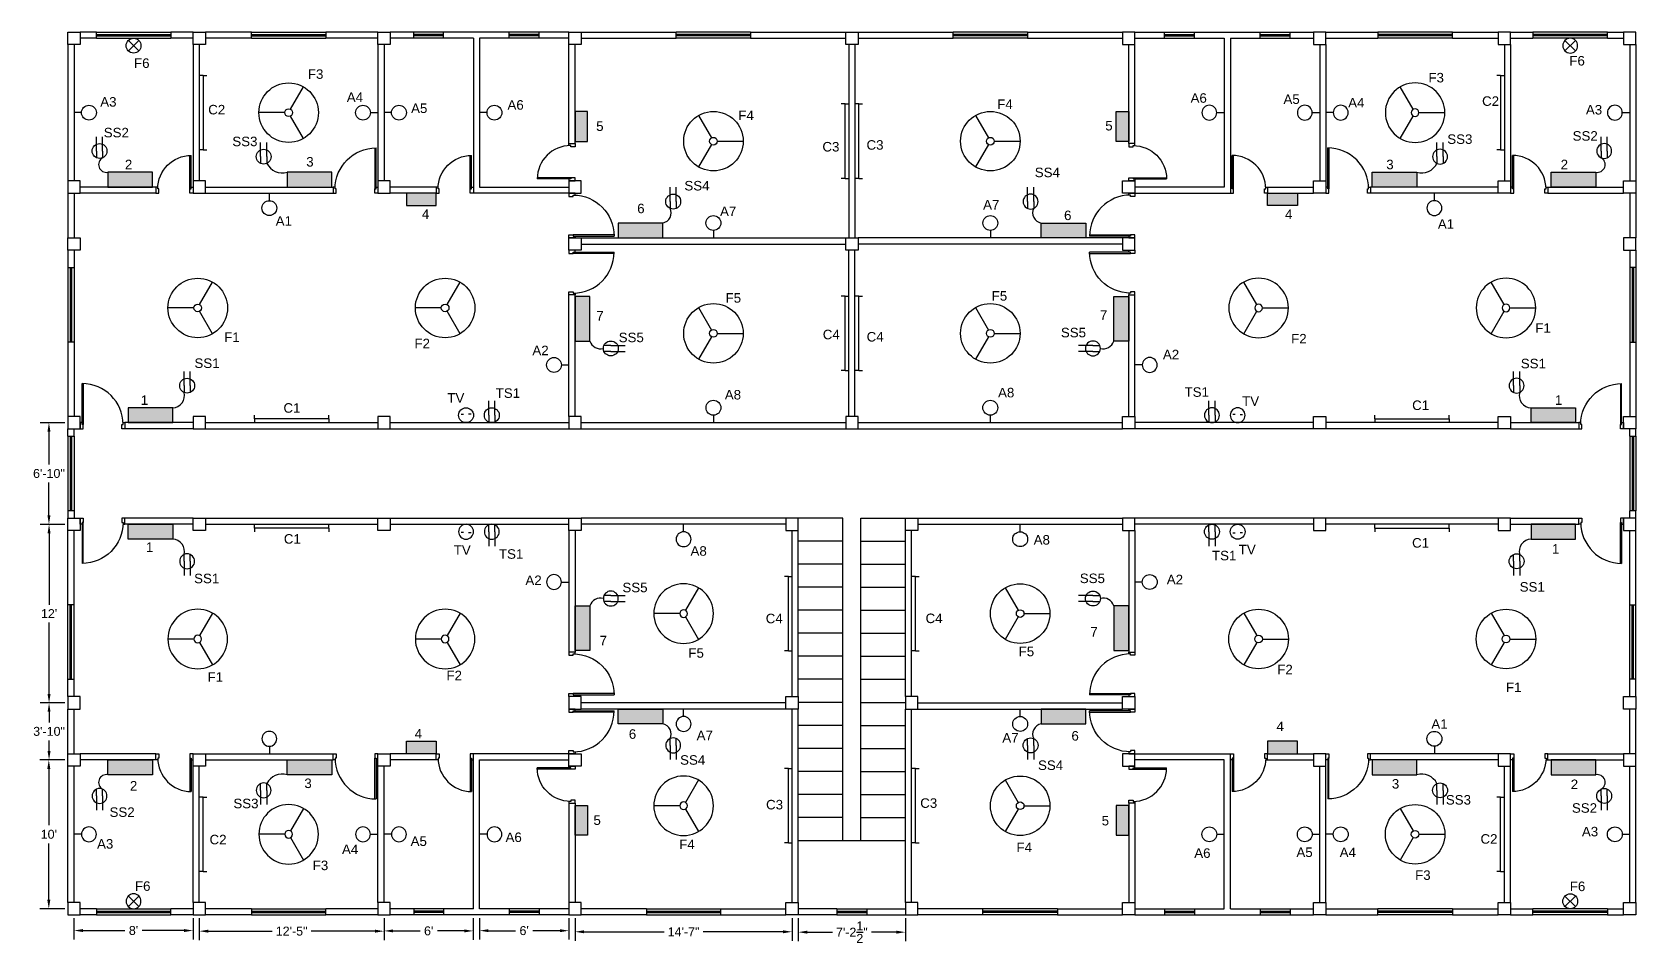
# Model space of a CAD drawing. Header units: inches. Extents: x 54 to 3987, y 39 to 773.
# Drawn here: x 54 to 1347, y 39 to 773 of the extents above; entities that cross this region are included whole.
import ezdxf

# ---------------------------------------------------------------- set-up
doc = ezdxf.new("R2010")
doc.units = ezdxf.units.IN
doc.header["$MEASUREMENT"] = 0
doc.header["$PDMODE"] = 3
for name, color, linetype in [('Column', 104, 'Continuous'), ('Fitting', 7, 'Continuous'), ('Stair', 7, 'Continuous'), ('Wall', 7, 'Continuous')]:
    doc.layers.add(name, color=color, linetype=linetype)
doc.layers.add('Door', color=7, linetype='Continuous', true_color=0x42254b)
doc.layers.add('Window', color=7, linetype='Continuous', true_color=0x700000)
doc.styles.add('Annotative', font='arial.ttf')
doc.styles.get("Standard").update_dxf_attribs({"font": 'arial.ttf'})
doc.dimstyles.new('Annotative', dxfattribs={"dimscale": 0, "dimtxt": 0.18, "dimasz": 0.18, "dimexe": 0.18, "dimexo": 0.0625, "dimgap": 0.09, "dimtad": 0, "dimtih": 1, "dimtoh": 1, "dimdec": 1, "dimzin": 0, "dimdsep": 46, "dimlunit": 4, "dimtxsty": 'Standard', "dimcen": 0.09, "dimadec": 0, "dimazin": 0, "dimtfac": 1, "dimtdec": 1, "dimtofl": 0, "dimtmove": 0, "dimatfit": 3, "dimfxl": 1, "dimtolj": 1, "dimtzin": 0, "dimarcsym": 0})

# ---------------------------------------------------------------- blocks, each defined once
blk = doc.blocks.new('36 inch Door')
for p, q in [((-36.5, 2.5), (-3.5, 2.5)), ((-3.5, 1.5), (-36.5, 1.5))]:
    blk.add_line(p, q)
for points in [[(0, 36), (0, 33.5), (-3.5, 33.5), (-3.5, 34.5), (-5, 34.5), (-5, 36), (0, 36)], [(0, 0), (0, 2.5), (-3.5, 2.5), (-3.5, 1.5), (-5, 1.5), (-5, 0), (0, 0)]]:
    blk.add_lwpolyline(points, close=True)
blk.add_arc((-3.5, 1.5), 33, 90, 180)
blk = doc.blocks.new('5 ft window')
for p, q in [((0, 5), (-60, 5)), ((-60, 0), (-60, 5)), ((0, 3), (-60, 3)), ((0, 2), (-60, 2)), ((0, 0), (-60, 0)), ((0, 5), (0, 0))]:
    blk.add_line(p, q)
blk = doc.blocks.new('30 inch Door')
for p, q in [((-3.5, 2.5), (-30.5, 2.5)), ((-3.5, 1.5), (-30.5, 1.5))]:
    blk.add_line(p, q)
for points in [[(0, 30), (0, 27.5), (-3.5, 27.5), (-3.5, 28.5), (-5, 28.5), (-5, 30), (0, 30)], [(0, 0), (0, 2.5), (-3.5, 2.5), (-3.5, 1.5), (-5, 1.5), (-5, 0), (0, 0)]]:
    blk.add_lwpolyline(points, close=True)
blk.add_arc((-3.5, 1.5), 27, 90, 180)
blk = doc.blocks.new('Toilet Window')
for p, q in [((0, 5), (24, 5)), ((0, 5), (0, 0)), ((0, 3), (24, 3)), ((0, 2), (24, 2)), ((0, 0), (24, 0)), ((24, 5), (24, 0))]:
    blk.add_line(p, q)
blk = doc.blocks.new('Switch board')
blk.add_lwpolyline([(-18, 0), (18, 0), (18, 12), (-18, 12)], close=True)
blk = doc.blocks.new('48 inch fan')
for p, q in [((-12, 20.8), (-1.5, 2.7)), ((3.1, 0), (24, 0)), ((-1.5, -2.7), (-12, -20.8))]:
    blk.add_line(p, q)
for radius in [24, 3.09]:
    blk.add_circle((0, 0), radius)
blk = doc.blocks.new('Tubelight')
for p, q in [((-30, 0), (-30, 3)), ((-30, 0), (30, 0)), ((-30, 0), (-30, -3)), ((30, 0), (30, 3)), ((30, 0), (30, -3))]:
    blk.add_line(p, q)
blk = doc.blocks.new('light')
blk.add_line((0, -6), (0, 0))
blk.add_circle((0, -12), 6)
blk = doc.blocks.new('2 pin socket')
for p, q in [((-2.5, -6), (-2.5, -0.5)), ((-2.5, -6), (-2.5, -11.5)), ((-2.5, -11.5), (-2.5, -17.5)), ((2.5, -6), (2.5, -0.5)), ((2.5, -6), (2.5, -11.5)), ((2.5, -11.5), (2.5, -17.5))]:
    blk.add_line(p, q)
blk.add_circle((0, -6), 6)
blk = doc.blocks.new('TV Antenna')
for p, q in [((-4, 5.2), (-2, 5.2)), ((2, 5.4), (4, 5.4))]:
    blk.add_line(p, q)
blk.add_circle((0, 6), 6)
blk = doc.blocks.new('Exhaust fan 12 inch')
for p, q in [((-4.2, 4.2), (4.2, -4.2)), ((-4.2, -4.2), (4.2, 4.2))]:
    blk.add_line(p, q)
blk.add_circle((0, 0), 6)
blk = doc.blocks.new('*D19')
at = {"color": 0, "lineweight": -2}
for p, q in [((87.6, 58.9), (87.6, 41.6)), ((183.6, 58.9), (183.6, 41.6)), ((94.8, 48.8), (128.7, 48.8)), ((176.4, 48.8), (142.5, 48.8))]:
    blk.add_line(p, q, dxfattribs=at)
at = {"color": 0}
for points in [[(94.8, 50), (94.8, 47.6), (87.6, 48.8)], [(176.4, 50), (176.4, 47.6), (183.6, 48.8)]]:
    blk.add_solid(points, dxfattribs=at)
at = {"layer": 'Defpoints', "color": 0}
for p in [(87.6, 61.4), (183.6, 61.4), (183.6, 48.8)]:
    blk.add_point(p, dxfattribs=at)
at = {"color": 0, "insert": (135.6, 48.8), "char_height": 7.2, "attachment_point": 5}
blk.add_mtext("\\A1;8'", dxfattribs=at)
blk = doc.blocks.new('*D20')
at = {"color": 0, "lineweight": -2}
for p, q in [((188.6, 58.9), (188.6, 41.1)), ((337.6, 58.9), (337.6, 41.1)), ((195.8, 48.3), (247.5, 48.3)), ((330.4, 48.3), (278.8, 48.3))]:
    blk.add_line(p, q, dxfattribs=at)
at = {"color": 0}
for points in [[(195.8, 49.5), (195.8, 47.1), (188.6, 48.3)], [(330.4, 49.5), (330.4, 47.1), (337.6, 48.3)]]:
    blk.add_solid(points, dxfattribs=at)
at = {"layer": 'Defpoints', "color": 0}
for p in [(188.6, 61.4), (337.6, 61.4), (337.6, 48.3)]:
    blk.add_point(p, dxfattribs=at)
at = {"color": 0, "insert": (263.1, 48.3), "char_height": 7.2, "attachment_point": 5}
blk.add_mtext('\\A1;12\'-5"', dxfattribs=at)
blk = doc.blocks.new('*D24')
at = {"color": 0, "lineweight": -2}
for p, q in [((491.6, 58.9), (491.6, 40.6)), ((666.6, 58.9), (666.6, 40.6)), ((498.8, 47.8), (563.5, 47.8)), ((659.4, 47.8), (594.8, 47.8))]:
    blk.add_line(p, q, dxfattribs=at)
at = {"color": 0}
for points in [[(498.8, 49), (498.8, 46.6), (491.6, 47.8)], [(659.4, 49), (659.4, 46.6), (666.6, 47.8)]]:
    blk.add_solid(points, dxfattribs=at)
at = {"layer": 'Defpoints', "color": 0}
for p in [(491.6, 61.4), (666.6, 61.4), (666.6, 47.8)]:
    blk.add_point(p, dxfattribs=at)
at = {"color": 0, "insert": (579.1, 47.8), "char_height": 7.2, "attachment_point": 5}
blk.add_mtext('\\A1;14\'-7"', dxfattribs=at)
blk = doc.blocks.new('*D25')
at = {"color": 0, "lineweight": -2}
for p, q in [((671.6, 58.9), (671.6, 40.3)), ((758, 58.9), (758, 40.3)), ((678.8, 47.5), (699.1, 47.5)), ((750.8, 47.5), (730.6, 47.5))]:
    blk.add_line(p, q, dxfattribs=at)
at = {"color": 0}
for points in [[(678.8, 48.7), (678.8, 46.3), (671.6, 47.5)], [(750.8, 48.7), (750.8, 46.3), (758, 47.5)]]:
    blk.add_solid(points, dxfattribs=at)
at = {"layer": 'Defpoints', "color": 0}
for p in [(671.6, 61.4), (758, 61.4), (758, 47.5)]:
    blk.add_point(p, dxfattribs=at)
at = {"color": 0, "insert": (714.8, 47.5), "char_height": 7.2, "attachment_point": 5}
blk.add_mtext('\\A1;7\'-2{\\H1.000000x;\\S1/2;}"', dxfattribs=at)
blk = doc.blocks.new('*D26')
at = {"color": 0, "lineweight": -2}
for p, q in [((80.1, 186.4), (60.1, 186.4)), ((67.3, 179.2), (67.3, 133.7)), ((67.3, 73.6), (67.3, 119.1)), ((80.1, 66.4), (60.1, 66.4))]:
    blk.add_line(p, q, dxfattribs=at)
at = {"color": 0}
for points in [[(66.1, 179.2), (68.5, 179.2), (67.3, 186.4)], [(66.1, 73.6), (68.5, 73.6), (67.3, 66.4)]]:
    blk.add_solid(points, dxfattribs=at)
at = {"layer": 'Defpoints', "color": 0}
for p in [(82.6, 186.4), (67.3, 66.4), (82.6, 66.4)]:
    blk.add_point(p, dxfattribs=at)
at = {"color": 0, "insert": (67.3, 126.4), "char_height": 7.2, "attachment_point": 5}
blk.add_mtext("\\A1;10'", dxfattribs=at)
blk = doc.blocks.new('*D27')
at = {"color": 0, "lineweight": -2}
for p, q in [((80.1, 232.4), (60.3, 232.4)), ((67.5, 225.2), (67.5, 216.7)), ((67.5, 193.6), (67.5, 202.1)), ((80.1, 186.4), (60.3, 186.4))]:
    blk.add_line(p, q, dxfattribs=at)
at = {"color": 0}
for points in [[(66.3, 225.2), (68.7, 225.2), (67.5, 232.4)], [(66.3, 193.6), (68.7, 193.6), (67.5, 186.4)]]:
    blk.add_solid(points, dxfattribs=at)
at = {"layer": 'Defpoints', "color": 0}
for p in [(67.5, 232.4), (82.6, 232.4), (82.6, 186.4)]:
    blk.add_point(p, dxfattribs=at)
at = {"color": 0, "insert": (67.5, 209.4), "char_height": 7.2, "attachment_point": 5}
blk.add_mtext('\\A1;3\'-10"', dxfattribs=at)
blk = doc.blocks.new('*D28')
at = {"color": 0, "lineweight": -2}
for p, q in [((80.1, 376.4), (60.3, 376.4)), ((67.5, 369.2), (67.5, 311.6)), ((67.5, 239.6), (67.5, 297.2)), ((80.1, 232.4), (60.3, 232.4))]:
    blk.add_line(p, q, dxfattribs=at)
at = {"color": 0}
for points in [[(66.3, 369.2), (68.7, 369.2), (67.5, 376.4)], [(66.3, 239.6), (68.7, 239.6), (67.5, 232.4)]]:
    blk.add_solid(points, dxfattribs=at)
at = {"layer": 'Defpoints', "color": 0}
for p in [(82.6, 376.4), (67.5, 232.4), (82.6, 232.4)]:
    blk.add_point(p, dxfattribs=at)
at = {"color": 0, "insert": (67.5, 304.4), "char_height": 7.2, "attachment_point": 5}
blk.add_mtext("\\A1;12'", dxfattribs=at)
blk = doc.blocks.new('*D29')
at = {"color": 0, "lineweight": -2}
for p, q in [((80.1, 458.4), (60.2, 458.4)), ((67.4, 451.2), (67.4, 424.7)), ((67.4, 383.6), (67.4, 410.1)), ((80.1, 376.4), (60.2, 376.4))]:
    blk.add_line(p, q, dxfattribs=at)
at = {"color": 0}
for points in [[(66.2, 451.2), (68.6, 451.2), (67.4, 458.4)], [(66.2, 383.6), (68.6, 383.6), (67.4, 376.4)]]:
    blk.add_solid(points, dxfattribs=at)
at = {"layer": 'Defpoints', "color": 0}
for p in [(67.4, 458.4), (82.6, 458.4), (82.6, 376.4)]:
    blk.add_point(p, dxfattribs=at)
at = {"color": 0, "insert": (67.4, 417.4), "char_height": 7.2, "attachment_point": 5}
blk.add_mtext('\\A1;6\'-10"', dxfattribs=at)
blk = doc.blocks.new('*D43')
at = {"color": 0, "lineweight": -2}
for p, q in [((337.6, 58.9), (337.6, 41.3)), ((409.6, 58.9), (409.6, 41.3)), ((344.8, 48.5), (366.7, 48.5)), ((402.4, 48.5), (380.6, 48.5))]:
    blk.add_line(p, q, dxfattribs=at)
at = {"color": 0}
for points in [[(344.8, 49.7), (344.8, 47.3), (337.6, 48.5)], [(402.4, 49.7), (402.4, 47.3), (409.6, 48.5)]]:
    blk.add_solid(points, dxfattribs=at)
at = {"layer": 'Defpoints', "color": 0}
for p in [(337.6, 61.4), (409.6, 61.4), (409.6, 48.5)]:
    blk.add_point(p, dxfattribs=at)
at = {"color": 0, "insert": (373.6, 48.5), "char_height": 7.2, "attachment_point": 5}
blk.add_mtext("\\A1;6'", dxfattribs=at)
blk = doc.blocks.new('*D44')
at = {"color": 0, "lineweight": -2}
for p, q in [((414.6, 58.9), (414.6, 41.5)), ((486.6, 58.9), (486.6, 41.5)), ((421.8, 48.7), (443.7, 48.7)), ((479.4, 48.7), (457.5, 48.7))]:
    blk.add_line(p, q, dxfattribs=at)
at = {"color": 0}
for points in [[(421.8, 49.9), (421.8, 47.5), (414.6, 48.7)], [(479.4, 49.9), (479.4, 47.5), (486.6, 48.7)]]:
    blk.add_solid(points, dxfattribs=at)
at = {"layer": 'Defpoints', "color": 0}
for p in [(414.6, 61.4), (486.6, 61.4), (486.6, 48.7)]:
    blk.add_point(p, dxfattribs=at)
at = {"color": 0, "insert": (450.6, 48.7), "char_height": 7.2, "attachment_point": 5}
blk.add_mtext("\\A1;6'", dxfattribs=at)

msp = doc.modelspace()

# ---------------------------------------------------------------- hatches: boundary and pattern name
at = {"layer": 'Fitting'}
for points in [[(491.63, 709.24), (491.63, 685.24), (501.63, 685.24), (501.63, 709.24)], [(938.03, 709.24), (938.03, 685.24), (928.03, 685.24), (928.03, 709.24)], [(150.98, 660.43), (114.98, 660.43), (114.98, 648.43), (150.98, 648.43)], [(295.39, 660.43), (259.39, 660.43), (259.39, 648.43), (295.39, 648.43)], [(1134.27, 660.43), (1170.27, 660.43), (1170.27, 648.43), (1134.27, 648.43)], [(1278.68, 660.43), (1314.68, 660.43), (1314.68, 648.43), (1278.68, 648.43)], [(379.63, 643.43), (355.63, 643.43), (355.63, 633.43), (379.63, 633.43)], [(1050.03, 643.43), (1074.03, 643.43), (1074.03, 633.43), (1050.03, 633.43)], [(562.27, 619.43), (526.27, 619.43), (526.27, 607.43), (562.27, 607.43)], [(867.39, 619.43), (903.39, 619.43), (903.39, 607.43), (867.39, 607.43)], [(491.63, 560.25), (491.63, 524.25), (503.63, 524.25), (503.63, 560.25)], [(938.03, 560.25), (938.03, 524.25), (926.03, 524.25), (926.03, 560.25)], [(167.23, 470.43), (131.23, 470.43), (131.23, 458.43), (167.23, 458.43)], [(1262.43, 470.43), (1298.43, 470.43), (1298.43, 458.43), (1262.43, 458.43)], [(167.23, 364.43), (131.23, 364.43), (131.23, 376.43), (167.23, 376.43)], [(1262.43, 364.43), (1298.43, 364.43), (1298.43, 376.43), (1262.43, 376.43)], [(491.63, 274.6), (491.63, 310.6), (503.63, 310.6), (503.63, 274.6)], [(938.03, 274.6), (938.03, 310.6), (926.03, 310.6), (926.03, 274.6)], [(562.27, 215.43), (526.27, 215.43), (526.27, 227.43), (562.27, 227.43)], [(867.39, 215.43), (903.39, 215.43), (903.39, 227.43), (867.39, 227.43)], [(379.63, 191.43), (355.63, 191.43), (355.63, 201.43), (379.63, 201.43)], [(1050.03, 191.43), (1074.03, 191.43), (1074.03, 201.43), (1050.03, 201.43)], [(150.98, 174.43), (114.98, 174.43), (114.98, 186.43), (150.98, 186.43)], [(295.39, 174.43), (259.39, 174.43), (259.39, 186.43), (295.39, 186.43)], [(1134.27, 174.43), (1170.27, 174.43), (1170.27, 186.43), (1134.27, 186.43)], [(1278.68, 174.43), (1314.68, 174.43), (1314.68, 186.43), (1278.68, 186.43)], [(491.63, 125.62), (491.63, 149.62), (501.63, 149.62), (501.63, 125.62)], [(938.03, 125.62), (938.03, 149.62), (928.03, 149.62), (928.03, 125.62)]]:
    msp.add_hatch(color=252, dxfattribs=at).paths.add_polyline_path(points)

# ---------------------------------------------------------------- linework, layer by layer
at = {"layer": 'Column'}
for points in [[(82.63, 773.43), (92.63, 773.43), (92.63, 763.43), (82.63, 763.43)], [(183.63, 773.43), (193.63, 773.43), (193.63, 763.43), (183.63, 763.43)], [(332.63, 773.43), (342.63, 773.43), (342.63, 763.43), (332.63, 763.43)], [(486.63, 773.43), (496.63, 773.43), (496.63, 763.43), (486.63, 763.43)], [(709.83, 773.43), (719.83, 773.43), (719.83, 763.43), (709.83, 763.43)], [(943.03, 773.43), (933.03, 773.43), (933.03, 763.43), (943.03, 763.43)], [(1097.03, 773.43), (1087.03, 773.43), (1087.03, 763.43), (1097.03, 763.43)], [(1246.03, 773.43), (1236.03, 773.43), (1236.03, 763.43), (1246.03, 763.43)], [(1347.03, 773.43), (1337.03, 773.43), (1337.03, 763.43), (1347.03, 763.43)], [(82.63, 643.43), (92.63, 643.43), (92.63, 653.43), (82.63, 653.43)], [(183.63, 643.43), (193.63, 643.43), (193.63, 653.43), (183.63, 653.43)], [(332.63, 643.43), (342.63, 643.43), (342.63, 653.43), (332.63, 653.43)], [(486.63, 643.43), (496.63, 643.43), (496.63, 653.43), (486.63, 653.43)], [(943.03, 643.43), (933.03, 643.43), (933.03, 653.43), (943.03, 653.43)], [(1097.03, 643.43), (1087.03, 643.43), (1087.03, 653.43), (1097.03, 653.43)], [(1246.03, 643.43), (1236.03, 643.43), (1236.03, 653.43), (1246.03, 653.43)], [(1347.03, 643.43), (1337.03, 643.43), (1337.03, 653.43), (1347.03, 653.43)], [(82.63, 607.43), (92.63, 607.43), (92.63, 597.43), (82.63, 597.43)], [(486.63, 607.43), (496.63, 607.43), (496.63, 597.43), (486.63, 597.43)], [(709.83, 607.43), (719.83, 607.43), (719.83, 597.43), (709.83, 597.43)], [(943.03, 607.43), (933.03, 607.43), (933.03, 597.43), (943.03, 597.43)], [(1347.03, 607.43), (1337.03, 607.43), (1337.03, 597.43), (1347.03, 597.43)], [(82.63, 453.43), (92.63, 453.43), (92.63, 463.43), (82.63, 463.43)], [(183.63, 453.43), (193.63, 453.43), (193.63, 463.43), (183.63, 463.43)], [(332.63, 453.43), (342.63, 453.43), (342.63, 463.43), (332.63, 463.43)], [(486.63, 453.43), (496.63, 453.43), (496.63, 463.43), (486.63, 463.43)], [(709.83, 453.43), (719.83, 453.43), (719.83, 463.43), (709.83, 463.43)], [(943.03, 453.43), (933.03, 453.43), (933.03, 463.43), (943.03, 463.43)], [(1097.03, 453.43), (1087.03, 453.43), (1087.03, 463.43), (1097.03, 463.43)], [(1246.03, 453.43), (1236.03, 453.43), (1236.03, 463.43), (1246.03, 463.43)], [(1347.03, 453.43), (1337.03, 453.43), (1337.03, 463.43), (1347.03, 463.43)], [(82.63, 381.43), (92.63, 381.43), (92.63, 371.43), (82.63, 371.43)], [(183.63, 381.43), (193.63, 381.43), (193.63, 371.43), (183.63, 371.43)], [(332.63, 381.43), (342.63, 381.43), (342.63, 371.43), (332.63, 371.43)], [(486.63, 381.43), (496.63, 381.43), (496.63, 371.43), (486.63, 371.43)], [(671.63, 381.43), (661.63, 381.43), (661.63, 371.43), (671.63, 371.43)], [(758.03, 381.43), (768.03, 381.43), (768.03, 371.43), (758.03, 371.43)], [(943.03, 381.43), (933.03, 381.43), (933.03, 371.43), (943.03, 371.43)], [(1097.03, 381.43), (1087.03, 381.43), (1087.03, 371.43), (1097.03, 371.43)], [(1246.03, 381.43), (1236.03, 381.43), (1236.03, 371.43), (1246.03, 371.43)], [(1347.03, 381.43), (1337.03, 381.43), (1337.03, 371.43), (1347.03, 371.43)], [(82.63, 227.43), (92.63, 227.43), (92.63, 237.43), (82.63, 237.43)], [(486.63, 227.43), (496.63, 227.43), (496.63, 237.43), (486.63, 237.43)], [(671.63, 227.43), (661.63, 227.43), (661.63, 237.43), (671.63, 237.43)], [(758.03, 227.43), (768.03, 227.43), (768.03, 237.43), (758.03, 237.43)], [(943.03, 227.43), (933.03, 227.43), (933.03, 237.43), (943.03, 237.43)], [(1347.03, 227.43), (1337.03, 227.43), (1337.03, 237.43), (1347.03, 237.43)], [(82.63, 191.43), (92.63, 191.43), (92.63, 181.43), (82.63, 181.43)], [(183.63, 191.43), (193.63, 191.43), (193.63, 181.43), (183.63, 181.43)], [(332.63, 191.43), (342.63, 191.43), (342.63, 181.43), (332.63, 181.43)], [(486.63, 191.43), (496.63, 191.43), (496.63, 181.43), (486.63, 181.43)], [(943.03, 191.43), (933.03, 191.43), (933.03, 181.43), (943.03, 181.43)], [(1097.03, 191.43), (1087.03, 191.43), (1087.03, 181.43), (1097.03, 181.43)], [(1246.03, 191.43), (1236.03, 191.43), (1236.03, 181.43), (1246.03, 181.43)], [(1347.03, 191.43), (1337.03, 191.43), (1337.03, 181.43), (1347.03, 181.43)], [(82.63, 61.43), (92.63, 61.43), (92.63, 71.43), (82.63, 71.43)], [(183.63, 61.43), (193.63, 61.43), (193.63, 71.43), (183.63, 71.43)], [(332.63, 61.43), (342.63, 61.43), (342.63, 71.43), (332.63, 71.43)], [(486.63, 61.43), (496.63, 61.43), (496.63, 71.43), (486.63, 71.43)], [(671.63, 61.43), (661.63, 61.43), (661.63, 71.43), (671.63, 71.43)], [(758.03, 61.43), (768.03, 61.43), (768.03, 71.43), (758.03, 71.43)], [(943.03, 61.43), (933.03, 61.43), (933.03, 71.43), (943.03, 71.43)], [(1097.03, 61.43), (1087.03, 61.43), (1087.03, 71.43), (1097.03, 71.43)], [(1246.03, 61.43), (1236.03, 61.43), (1236.03, 71.43), (1246.03, 71.43)], [(1347.03, 61.43), (1337.03, 61.43), (1337.03, 71.43), (1347.03, 71.43)]]:
    msp.add_lwpolyline(points, close=True, dxfattribs=at)
at = {"layer": 'Fitting'}
for points in [[(491.63, 709.24), (491.63, 685.24), (501.63, 685.24), (501.63, 709.24)], [(938.03, 709.24), (938.03, 685.24), (928.03, 685.24), (928.03, 709.24)], [(379.63, 643.43), (355.63, 643.43), (355.63, 633.43), (379.63, 633.43)], [(1050.03, 643.43), (1074.03, 643.43), (1074.03, 633.43), (1050.03, 633.43)], [(379.63, 191.43), (355.63, 191.43), (355.63, 201.43), (379.63, 201.43)], [(1050.03, 191.43), (1074.03, 191.43), (1074.03, 201.43), (1050.03, 201.43)], [(491.63, 125.62), (491.63, 149.62), (501.63, 149.62), (501.63, 125.62)], [(938.03, 125.62), (938.03, 149.62), (928.03, 149.62), (928.03, 125.62)]]:
    msp.add_lwpolyline(points, close=True, dxfattribs=at)
for centre, radius, start, end in [((113.68, 666.54), 6.25, 117.14022, 282.0362), ((255.56, 673.98), 14.09, 207.32564, 285.75022), ((1174.1, 673.98), 14.09, 254.24978, 332.67436), ((1315.98, 666.54), 6.25, 257.9638, 62.85978), ((560.82, 627.59), 8.29, 280.04128, 26.43156), ((868.84, 627.59), 8.29, 153.56844, 259.95872), ((512.08, 526.74), 8.81, 196.38098, 285.74794), ((917.58, 526.74), 8.81, 254.25206, 343.61902), ((166.89, 480.22), 9.8, 271.97298, 15.19263), ((1262.76, 480.22), 9.8, 164.80737, 268.02702), ((166.89, 354.63), 9.8, 344.80737, 88.02702), ((1262.76, 354.63), 9.8, 91.97298, 195.19263), ((512.08, 308.11), 8.81, 74.25206, 163.61902), ((917.58, 308.11), 8.81, 16.38098, 105.74794), ((560.82, 207.27), 8.29, 333.56844, 79.95872), ((868.84, 207.27), 8.29, 100.04128, 206.43156), ((113.68, 168.31), 6.25, 77.9638, 242.85978), ((255.56, 160.87), 14.09, 74.24978, 152.67436), ((1174.1, 160.87), 14.09, 27.32564, 105.75022), ((1315.98, 168.31), 6.25, 297.14022, 102.0362)]:
    msp.add_arc(centre, radius, start, end, dxfattribs=at)
at = {"layer": 'Stair'}
for p, q in [((707.63, 381.43), (671.63, 381.43)), ((707.63, 121.43), (707.63, 381.43)), ((722.03, 121.43), (722.03, 381.43)), ((722.03, 381.43), (758.03, 381.43)), ((707.63, 362.85), (671.63, 362.85)), ((722.03, 362.85), (758.03, 362.85)), ((707.63, 344.28), (671.63, 344.28)), ((722.03, 344.28), (758.03, 344.28)), ((707.63, 325.71), (671.63, 325.71)), ((722.03, 325.71), (758.03, 325.71)), ((707.63, 307.14), (671.63, 307.14)), ((722.03, 307.14), (758.03, 307.14)), ((707.63, 288.57), (671.63, 288.57)), ((722.03, 288.57), (758.03, 288.57)), ((707.63, 270), (671.63, 270)), ((722.03, 270), (758.03, 270)), ((707.63, 251.43), (671.63, 251.43)), ((722.03, 251.43), (758.03, 251.43)), ((707.63, 232.85), (671.63, 232.85)), ((722.03, 232.85), (758.03, 232.85)), ((707.63, 214.28), (671.63, 214.28)), ((722.03, 214.28), (758.03, 214.28)), ((707.63, 195.71), (671.63, 195.71)), ((722.03, 195.71), (758.03, 195.71)), ((707.63, 177.14), (671.63, 177.14)), ((722.03, 177.14), (758.03, 177.14)), ((707.63, 158.57), (671.63, 158.57)), ((722.03, 158.57), (758.03, 158.57)), ((707.63, 140), (671.63, 140)), ((722.03, 140), (758.03, 140)), ((671.63, 121.43), (758.03, 121.43))]:
    msp.add_line(p, q, dxfattribs=at)
at = {"layer": 'Wall'}
for p, q in [((82.63, 763.43), (82.63, 653.43)), ((87.63, 763.43), (87.63, 653.43)), ((105.63, 773.43), (92.63, 773.43)), ((105.63, 768.43), (92.63, 768.43)), ((183.63, 773.43), (165.63, 773.43)), ((183.63, 768.43), (165.63, 768.43)), ((183.63, 763.43), (183.63, 653.43)), ((188.63, 763.43), (188.63, 653.43)), ((230.62, 773.43), (193.63, 773.43)), ((230.62, 768.43), (193.63, 768.43)), ((332.63, 773.43), (290.62, 773.43)), ((332.63, 768.43), (290.62, 768.43)), ((332.63, 763.43), (332.63, 653.43)), ((337.63, 763.43), (337.63, 653.43)), ((361.54, 773.43), (342.63, 773.43)), ((361.54, 768.43), (342.63, 768.43)), ((438.63, 773.43), (385.54, 773.43)), ((409.63, 768.43), (385.54, 768.43)), ((409.63, 768.43), (409.63, 648.43)), ((414.63, 768.43), (414.63, 648.43)), ((438.63, 768.43), (414.63, 768.43)), ((486.63, 773.43), (462.63, 773.43)), ((486.63, 768.43), (462.63, 768.43)), ((486.63, 683.43), (486.63, 763.43)), ((491.63, 683.43), (491.63, 763.43)), ((496.63, 773.43), (573.13, 773.43)), ((496.63, 768.43), (573.13, 768.43)), ((633.13, 773.43), (709.83, 773.43)), ((633.13, 768.43), (709.83, 768.43)), ((712.33, 763.43), (712.33, 607.43)), ((717.33, 763.43), (717.33, 607.43)), ((719.83, 773.43), (796.53, 773.43)), ((719.83, 768.43), (796.53, 768.43)), ((856.53, 773.43), (933.03, 773.43)), ((856.53, 768.43), (933.03, 768.43)), ((938.03, 683.43), (938.03, 763.43)), ((943.03, 773.43), (967.03, 773.43)), ((943.03, 768.43), (967.03, 768.43)), ((943.03, 683.43), (943.03, 763.43)), ((991.03, 773.43), (1044.12, 773.43)), ((991.03, 768.43), (1015.03, 768.43)), ((1015.03, 768.43), (1015.03, 648.43)), ((1020.03, 768.43), (1020.03, 648.43)), ((1020.03, 768.43), (1044.12, 768.43)), ((1068.12, 773.43), (1087.03, 773.43)), ((1068.12, 768.43), (1087.03, 768.43)), ((1092.03, 763.43), (1092.03, 653.43)), ((1097.03, 773.43), (1139.04, 773.43)), ((1097.03, 768.43), (1139.04, 768.43)), ((1097.03, 763.43), (1097.03, 653.43)), ((1199.04, 773.43), (1236.03, 773.43)), ((1199.04, 768.43), (1236.03, 768.43)), ((1241.03, 763.43), (1241.03, 653.43)), ((1246.03, 773.43), (1264.03, 773.43)), ((1246.03, 768.43), (1264.03, 768.43)), ((1246.03, 763.43), (1246.03, 653.43)), ((1324.03, 773.43), (1337.03, 773.43)), ((1324.03, 768.43), (1337.03, 768.43)), ((1342.03, 763.43), (1342.03, 653.43)), ((1347.03, 763.43), (1347.03, 653.43)), ((153.63, 648.43), (92.63, 648.43)), ((193.63, 648.43), (296.63, 648.43)), ((379.63, 648.43), (342.63, 648.43)), ((414.63, 648.43), (486.63, 648.43)), ((1015.03, 648.43), (943.03, 648.43)), ((1050.03, 648.43), (1087.03, 648.43)), ((1236.03, 648.43), (1133.03, 648.43)), ((1276.03, 648.43), (1337.03, 648.43)), ((82.63, 643.43), (82.63, 607.43)), ((87.63, 643.43), (87.63, 607.43)), ((153.63, 643.43), (92.63, 643.43)), ((193.63, 643.43), (296.63, 643.43)), ((379.63, 643.43), (342.63, 643.43)), ((486.63, 643.43), (409.63, 643.43)), ((943.03, 643.43), (1020.03, 643.43)), ((1050.03, 643.43), (1087.03, 643.43)), ((1236.03, 643.43), (1133.03, 643.43)), ((1276.03, 643.43), (1337.03, 643.43)), ((1342.03, 643.43), (1342.03, 607.43)), ((1347.03, 643.43), (1347.03, 607.43)), ((82.63, 597.43), (82.63, 583.43)), ((87.63, 597.43), (87.63, 583.43)), ((496.63, 607.43), (709.63, 607.43)), ((496.63, 602.43), (709.63, 602.43)), ((712.33, 463.43), (712.33, 597.43)), ((717.33, 463.43), (717.33, 597.43)), ((933.03, 607.43), (720.03, 607.43)), ((933.03, 602.43), (720.03, 602.43)), ((1342.03, 597.43), (1342.03, 583.43)), ((1347.03, 597.43), (1347.03, 583.43)), ((486.63, 463.43), (486.63, 561.43)), ((491.63, 463.43), (491.63, 561.43)), ((938.03, 463.43), (938.03, 561.43)), ((943.03, 463.43), (943.03, 561.43)), ((82.63, 523.43), (82.63, 463.43)), ((87.63, 523.43), (87.63, 463.43)), ((1342.03, 523.43), (1342.03, 463.43)), ((1347.03, 523.43), (1347.03, 463.43)), ((82.63, 447.43), (82.63, 453.43)), ((87.63, 447.43), (87.63, 453.43)), ((183.63, 458.43), (128.63, 458.43)), ((183.63, 453.43), (128.63, 453.43)), ((193.63, 458.43), (332.63, 458.43)), ((193.63, 453.43), (332.63, 453.43)), ((342.63, 458.43), (486.63, 458.43)), ((342.63, 453.43), (486.63, 453.43)), ((496.63, 458.43), (709.83, 458.43)), ((496.63, 453.43), (709.83, 453.43)), ((719.83, 458.43), (933.03, 458.43)), ((719.83, 453.43), (933.03, 453.43)), ((1087.03, 458.43), (943.03, 458.43)), ((1087.03, 453.43), (943.03, 453.43)), ((1236.03, 458.43), (1097.03, 458.43)), ((1236.03, 453.43), (1097.03, 453.43)), ((1246.03, 458.43), (1301.03, 458.43)), ((1246.03, 453.43), (1301.03, 453.43)), ((1342.03, 447.43), (1342.03, 453.43)), ((1347.03, 447.43), (1347.03, 453.43)), ((82.63, 387.43), (82.63, 381.43)), ((87.63, 387.43), (87.63, 381.43)), ((183.63, 381.43), (128.63, 381.43)), ((183.63, 376.43), (128.63, 376.43)), ((193.63, 381.43), (332.63, 381.43)), ((193.63, 376.43), (332.63, 376.43)), ((342.63, 381.43), (486.63, 381.43)), ((342.63, 376.43), (486.63, 376.43)), ((661.63, 381.43), (496.63, 381.43)), ((661.63, 376.43), (496.63, 376.43)), ((768.03, 381.43), (933.03, 381.43)), ((768.03, 376.43), (933.03, 376.43)), ((1087.03, 381.43), (943.03, 381.43)), ((1087.03, 376.43), (943.03, 376.43)), ((1236.03, 381.43), (1097.03, 381.43)), ((1236.03, 376.43), (1097.03, 376.43)), ((1246.03, 381.43), (1301.03, 381.43)), ((1246.03, 376.43), (1301.03, 376.43)), ((1342.03, 381.43), (1342.03, 387.43)), ((1347.03, 381.43), (1347.03, 387.43)), ((82.63, 311.43), (82.63, 371.43)), ((87.63, 311.43), (87.63, 371.43)), ((486.63, 371.43), (486.63, 273.43)), ((491.63, 371.43), (491.63, 273.43)), ((666.63, 237.43), (666.63, 371.43)), ((671.63, 237.43), (671.63, 371.43)), ((758.03, 237.43), (758.03, 371.43)), ((763.03, 237.43), (763.03, 371.43)), ((938.03, 371.43), (938.03, 273.43)), ((943.03, 371.43), (943.03, 273.43)), ((1342.03, 311.43), (1342.03, 371.43)), ((1347.03, 311.43), (1347.03, 371.43)), ((82.63, 237.43), (82.63, 251.43)), ((87.63, 237.43), (87.63, 251.43)), ((1342.03, 237.43), (1342.03, 251.43)), ((1347.03, 237.43), (1347.03, 251.43)), ((82.63, 191.43), (82.63, 227.43)), ((87.63, 191.43), (87.63, 227.43)), ((661.63, 232.43), (496.63, 232.43)), ((661.63, 227.43), (496.63, 227.43)), ((666.63, 71.43), (666.63, 227.43)), ((671.63, 71.43), (671.63, 227.43)), ((758.03, 71.43), (758.03, 227.43)), ((763.03, 71.43), (763.03, 227.43)), ((768.03, 232.43), (933.03, 232.43)), ((768.03, 227.43), (933.03, 227.43)), ((1342.03, 191.43), (1342.03, 227.43)), ((1347.03, 191.43), (1347.03, 227.43)), ((82.63, 71.43), (82.63, 181.43)), ((87.63, 71.43), (87.63, 181.43)), ((153.63, 191.43), (92.63, 191.43)), ((153.63, 186.43), (92.63, 186.43)), ((183.63, 71.43), (183.63, 181.43)), ((188.63, 71.43), (188.63, 181.43)), ((193.63, 191.43), (296.63, 191.43)), ((193.63, 186.43), (296.63, 186.43)), ((332.63, 71.43), (332.63, 181.43)), ((337.63, 71.43), (337.63, 181.43)), ((379.63, 191.43), (342.63, 191.43)), ((379.63, 186.43), (342.63, 186.43)), ((486.63, 191.43), (409.63, 191.43)), ((409.63, 66.43), (409.63, 186.43)), ((414.63, 66.43), (414.63, 186.43)), ((414.63, 186.43), (486.63, 186.43)), ((943.03, 191.43), (1020.03, 191.43)), ((1015.03, 186.43), (943.03, 186.43)), ((1015.03, 66.43), (1015.03, 186.43)), ((1020.03, 66.43), (1020.03, 186.43)), ((1050.03, 191.43), (1087.03, 191.43)), ((1050.03, 186.43), (1087.03, 186.43)), ((1092.03, 71.43), (1092.03, 181.43)), ((1097.03, 71.43), (1097.03, 181.43)), ((1236.03, 191.43), (1133.03, 191.43)), ((1236.03, 186.43), (1133.03, 186.43)), ((1241.03, 71.43), (1241.03, 181.43)), ((1246.03, 71.43), (1246.03, 181.43)), ((1276.03, 191.43), (1337.03, 191.43)), ((1276.03, 186.43), (1337.03, 186.43)), ((1342.03, 71.43), (1342.03, 181.43)), ((1347.03, 71.43), (1347.03, 181.43)), ((486.63, 151.43), (486.63, 71.43)), ((491.63, 151.43), (491.63, 71.43)), ((938.03, 151.43), (938.03, 71.43)), ((943.03, 151.43), (943.03, 71.43)), ((105.63, 66.43), (92.63, 66.43)), ((183.63, 66.43), (165.63, 66.43)), ((230.62, 66.43), (193.63, 66.43)), ((332.63, 66.43), (290.62, 66.43)), ((361.54, 66.43), (342.63, 66.43)), ((409.63, 66.43), (385.54, 66.43)), ((438.63, 66.43), (414.63, 66.43)), ((486.63, 66.43), (462.63, 66.43)), ((549.13, 66.43), (496.63, 66.43)), ((609.13, 66.43), (661.63, 66.43)), ((702.83, 66.43), (671.63, 66.43)), ((726.83, 66.43), (758.03, 66.43)), ((820.53, 66.43), (768.03, 66.43)), ((880.53, 66.43), (933.03, 66.43)), ((943.03, 66.43), (967.03, 66.43)), ((991.03, 66.43), (1015.03, 66.43)), ((1020.03, 66.43), (1044.12, 66.43)), ((1068.12, 66.43), (1087.03, 66.43)), ((1097.03, 66.43), (1139.04, 66.43)), ((1199.04, 66.43), (1236.03, 66.43)), ((1246.03, 66.43), (1264.03, 66.43)), ((1324.03, 66.43), (1337.03, 66.43)), ((105.63, 61.43), (92.63, 61.43)), ((183.63, 61.43), (165.63, 61.43)), ((230.62, 61.43), (193.63, 61.43)), ((332.63, 61.43), (290.62, 61.43)), ((361.54, 61.43), (342.63, 61.43)), ((438.63, 61.43), (385.54, 61.43)), ((486.63, 61.43), (462.63, 61.43)), ((549.13, 61.43), (496.63, 61.43)), ((609.13, 61.43), (661.63, 61.43)), ((702.83, 61.43), (671.63, 61.43)), ((726.83, 61.43), (758.03, 61.43)), ((820.53, 61.43), (768.03, 61.43)), ((880.53, 61.43), (933.03, 61.43)), ((943.03, 61.43), (967.03, 61.43)), ((991.03, 61.43), (1044.12, 61.43)), ((1068.12, 61.43), (1087.03, 61.43)), ((1097.03, 61.43), (1139.04, 61.43)), ((1199.04, 61.43), (1236.03, 61.43)), ((1246.03, 61.43), (1264.03, 61.43)), ((1324.03, 61.43), (1337.03, 61.43))]:
    msp.add_line(p, q, dxfattribs=at)

# ---------------------------------------------------------------- block references
at = {"layer": 'Door', "xscale": -1}
for name, p, rotation in [('30 inch Door', (183.63, 643.43), 90), ('36 inch Door', (332.63, 643.43), 90), ('30 inch Door', (409.63, 643.43), 90), ('30 inch Door', (938.03, 653.43), 359.9999999999999), ('36 inch Door', (943.03, 597.43), 180), ('36 inch Door', (1337.03, 453.43), 90), ('36 inch Door', (92.63, 381.43), 270), ('36 inch Door', (943.03, 227.43), 180), ('30 inch Door', (491.63, 181.43), 180), ('30 inch Door', (1020.03, 191.43), 270), ('36 inch Door', (1097.03, 191.43), 270), ('30 inch Door', (1246.03, 191.43), 270)]:
    msp.add_blockref(name, p, dxfattribs=dict(at, rotation=rotation))
at = {"layer": 'Door'}
for name, p in [('30 inch Door', (491.63, 653.43)), ('36 inch Door', (943.03, 607.43)), ('36 inch Door', (943.03, 237.43))]:
    msp.add_blockref(name, p, dxfattribs=at)
for name, p, rotation in [('30 inch Door', (1020.03, 643.43), 270), ('36 inch Door', (1097.03, 643.43), 270), ('30 inch Door', (1246.03, 643.43), 270), ('36 inch Door', (486.63, 597.43), 180), ('36 inch Door', (92.63, 453.43), 270), ('36 inch Door', (1337.03, 381.43), 90.00000000000001), ('36 inch Door', (486.63, 227.43), 180), ('30 inch Door', (183.63, 191.43), 90.00000000000001), ('36 inch Door', (332.63, 191.43), 90.00000000000001), ('30 inch Door', (409.63, 191.43), 90.00000000000001), ('30 inch Door', (938.03, 181.43), 180)]:
    msp.add_blockref(name, p, dxfattribs=dict(at, rotation=rotation))
at = {"layer": 'Door', "xscale": -1}
for p in [(486.63, 607.43), (486.63, 237.43)]:
    msp.add_blockref('36 inch Door', p, dxfattribs=at)
at = {"layer": 'Fitting'}
for name, p, rotation in [('Exhaust fan 12 inch', (135.63, 762.43), 180), ('Tubelight', (191.73, 708.43), 270), ('48 inch fan', (260.68, 708.43), 180), ('light', (87.63, 708.43), 90), ('light', (332.63, 708.43), 270), ('light', (337.63, 708.43), 90), ('light', (414.63, 708.43), 90), ('Tubelight', (709.33, 685.43), 90), ('Tubelight', (720.33, 685.43), 90), ('2 pin socket', (108.21, 671.5), 180), ('2 pin socket', (240.55, 666.97), 180), ('Switch board', (132.98, 660.43), 180), ('Switch board', (277.39, 660.43), 180), ('2 pin socket', (570.74, 630.73), 180), ('light', (603.18, 607.43), 180), ('light', (826.48, 607.43), 180), ('Switch board', (544.27, 619.43), 180), ('48 inch fan', (187.38, 550.93), 180), ('48 inch fan', (386.88, 550.93), 180), ('Switch board', (491.63, 542.25), 270), ('Tubelight', (709.33, 530.43), 90), ('Tubelight', (720.33, 530.43), 90), ('2 pin socket', (514.47, 518.26), 90), ('light', (486.63, 504.97), 270), ('2 pin socket', (178.85, 482.25), 180), ('Switch board', (149.23, 470.43), 180), ('TV Antenna', (403.74, 470.43), 180), ('2 pin socket', (424.51, 458.43), 180), ('light', (603.23, 458.43), 180), ('light', (826.43, 458.43), 180), ('Tubelight', (263.13, 461.43), 180), ('Tubelight', (766.03, 304.43), 90), ('light', (943.03, 329.88), 90), ('2 pin socket', (915.19, 316.59), 270), ('Switch board', (938.03, 292.6), 90), ('light', (1184.53, 191.43), 180), ('Tubelight', (766.03, 149.43), 90), ('Tubelight', (1237.93, 126.43), 90), ('light', (1015.03, 126.43), 270), ('light', (1092.03, 126.43), 270), ('light', (1097.03, 126.43), 90), ('light', (1342.03, 126.43), 270)]:
    msp.add_blockref(name, p, dxfattribs=dict(at, rotation=rotation))
at = {"layer": 'Fitting', "xscale": -1}
for name, p, rotation in [('Exhaust fan 12 inch', (1294.03, 762.43), 180), ('Tubelight', (1237.93, 708.43), 90), ('48 inch fan', (1168.98, 708.43), 180), ('light', (1015.03, 708.43), 270), ('light', (1092.03, 708.43), 270), ('light', (1097.03, 708.43), 90), ('light', (1342.03, 708.43), 270), ('2 pin socket', (1321.44, 671.5), 180), ('2 pin socket', (1189.11, 666.97), 180), ('Switch board', (1152.27, 660.43), 180), ('Switch board', (1296.68, 660.43), 180), ('2 pin socket', (858.92, 630.73), 180), ('Switch board', (885.39, 619.43), 180), ('48 inch fan', (1042.78, 550.93), 180), ('48 inch fan', (1242.28, 550.93), 180), ('Switch board', (938.03, 542.25), 90), ('2 pin socket', (915.19, 518.26), 270), ('light', (943.03, 504.97), 90), ('2 pin socket', (1250.8, 482.25), 180), ('2 pin socket', (1005.15, 458.43), 180), ('TV Antenna', (1025.92, 470.43), 180), ('Switch board', (1280.43, 470.43), 180), ('Tubelight', (1166.53, 461.43), 180), ('light', (486.63, 329.88), 270), ('Tubelight', (663.63, 304.43), 270), ('Switch board', (491.63, 292.6), 270), ('2 pin socket', (514.47, 316.59), 90), ('light', (245.13, 191.43), 180), ('Tubelight', (663.63, 149.43), 270), ('Tubelight', (191.73, 126.43), 270), ('light', (87.63, 126.43), 90), ('light', (332.63, 126.43), 270), ('light', (337.63, 126.43), 90), ('light', (414.63, 126.43), 90)]:
    msp.add_blockref(name, p, dxfattribs=dict(at, rotation=rotation))
at = {"layer": 'Fitting'}
for name, p in [('48 inch fan', (603.21, 685.43)), ('48 inch fan', (826.5, 685.43)), ('light', (245.13, 643.43)), ('48 inch fan', (603.21, 530.43)), ('48 inch fan', (826.45, 530.43)), ('light', (850.53, 376.43)), ('2 pin socket', (1005.15, 376.43)), ('TV Antenna', (1025.92, 364.43)), ('Tubelight', (1166.53, 373.43)), ('Switch board', (1280.43, 364.43)), ('2 pin socket', (1250.8, 352.61)), ('48 inch fan', (850.53, 304.43)), ('48 inch fan', (1042.78, 283.93)), ('48 inch fan', (1242.28, 283.93)), ('light', (850.53, 227.43)), ('Switch board', (885.39, 215.43)), ('2 pin socket', (858.92, 204.12)), ('Switch board', (1152.27, 174.43)), ('Switch board', (1296.68, 174.43)), ('48 inch fan', (850.53, 149.43)), ('2 pin socket', (1189.11, 167.88)), ('2 pin socket', (1321.44, 163.35)), ('48 inch fan', (1168.98, 126.43)), ('Exhaust fan 12 inch', (1294.03, 72.43))]:
    msp.add_blockref(name, p, dxfattribs=at)
at = {"layer": 'Fitting', "xscale": -1}
for name, p in [('light', (1184.53, 643.43)), ('Switch board', (149.23, 364.43)), ('Tubelight', (263.13, 373.43)), ('TV Antenna', (403.74, 364.43)), ('2 pin socket', (424.51, 376.43)), ('light', (579.13, 376.43)), ('2 pin socket', (178.85, 352.61)), ('48 inch fan', (579.13, 304.43)), ('48 inch fan', (187.38, 283.93)), ('48 inch fan', (386.88, 283.93)), ('Switch board', (544.27, 215.43)), ('light', (579.13, 227.43)), ('2 pin socket', (570.74, 204.12)), ('Switch board', (132.98, 174.43)), ('Switch board', (277.39, 174.43)), ('48 inch fan', (579.13, 149.43)), ('2 pin socket', (108.21, 163.35)), ('2 pin socket', (240.55, 167.88)), ('48 inch fan', (260.68, 126.43)), ('Exhaust fan 12 inch', (135.63, 72.43))]:
    msp.add_blockref(name, p, dxfattribs=at)
at = {"layer": 'Window'}
for name, p, rotation in [('5 ft window', (105.63, 773.43), 180), ('5 ft window', (230.62, 773.43), 180), ('Toilet Window', (385.54, 773.43), 180), ('Toilet Window', (462.63, 773.43), 180), ('5 ft window', (87.63, 583.43), 90), ('5 ft window', (87.63, 447.43), 90), ('5 ft window', (1347.03, 447.43), 90), ('5 ft window', (1342.03, 251.43), 270)]:
    msp.add_blockref(name, p, dxfattribs=dict(at, rotation=rotation))
for name, p in [('5 ft window', (633.13, 768.43)), ('5 ft window', (856.53, 768.43)), ('Toilet Window', (702.83, 61.43)), ('5 ft window', (880.53, 61.43)), ('Toilet Window', (967.03, 61.43)), ('Toilet Window', (1044.12, 61.43)), ('5 ft window', (1199.04, 61.43)), ('5 ft window', (1324.03, 61.43))]:
    msp.add_blockref(name, p, dxfattribs=at)
at = {"layer": 'Window', "xscale": -1}
for name, p, rotation in [('Toilet Window', (967.03, 773.43), 180), ('Toilet Window', (1044.12, 773.43), 180), ('5 ft window', (1199.04, 773.43), 180), ('5 ft window', (1324.03, 773.43), 180), ('5 ft window', (1342.03, 583.43), 270), ('5 ft window', (87.63, 251.43), 90)]:
    msp.add_blockref(name, p, dxfattribs=dict(at, rotation=rotation))
for name, p in [('5 ft window', (105.63, 61.43)), ('5 ft window', (230.62, 61.43)), ('Toilet Window', (385.54, 61.43)), ('Toilet Window', (462.63, 61.43)), ('5 ft window', (549.13, 61.43))]:
    msp.add_blockref(name, p, dxfattribs=at)

# ---------------------------------------------------------------- texts
at = {"layer": 'Fitting', "char_height": 7.68, "attachment_point": 1, "style": 'Annotative'}
for s, width, insert in [('F6', 30.0429, (136.01, 752.17)), ('F6', 30.0429, (1293.34, 754.13)), ('F3', 23.9888, (276.18, 743.39)), ('F3', 23.9888, (1179.71, 740.5)), ('A4', 17.8905, (307.57, 724.74)), ('A3', 22.3148, (108.77, 720.99)), ('C2', 21.5789, (195.81, 714.7)), ('A5', 27.7381, (359.42, 715.83)), ('A6', 17.598, (437.13, 718.5)), ('F4', 28.3822, (831.99, 719.07)), ('A6', 17.598, (987.93, 724.07)), ('A5', 27.7381, (1062.84, 723.12)), ('A4', 17.8905, (1115.03, 720.28)), ('C2', 21.5789, (1222.98, 721.59)), ('A3', 22.3148, (1306.69, 714.63)), ('5', 20.2955, (508.65, 701.36)), ('F4', 28.3822, (623.32, 710.15)), ('5', 20.2955, (919.14, 701.75)), ('SS2', 14.1576, (111.6, 696.18)), ('SS3', 23.6963, (215.26, 689.06)), ('C3', 26.8736, (726.63, 686.22)), ('SS3', 23.6963, (1194.92, 690.92)), ('SS2', 14.1576, (1295.99, 693.5)), ('3', 17.7001, (274.87, 672.64)), ('C3', 26.8736, (691.07, 684.79)), ('2', 17.7001, (128.64, 670.45)), ('SS4', 38.6078, (862.31, 664.08)), ('3', 17.7001, (1145.72, 670.45)), ('2', 17.7001, (1286.34, 670.45)), ('SS4', 38.6078, (579.8, 653.36)), ('A7', 24.2822, (820.65, 638)), ('A1', 16.9264, (250.23, 624.92)), ('4', 17.7001, (368.1, 630.4)), ('A7', 24.2822, (608.53, 632.68)), ('4', 17.7001, (1064.11, 630.34)), ('A1', 16.9264, (1187.32, 622.48)), ('F5', 30.0429, (612.99, 562.85)), ('F5', 30.0429, (827.58, 564.47)), ('7', 14.1908, (508.72, 548.42)), ('7', 14.1908, (914.8, 548.98)), ('F1', 50.489, (208.7, 531.19)), ('SS5', 26.344, (526.81, 530.99)), ('C4', 35.1497, (691.37, 533.34)), ('C4', 35.1497, (726.74, 531.52)), ('SS5', 26.344, (883.36, 534.91)), ('F1', 50.489, (1265.93, 538.55)), (' F2', 40.8427, (359.12, 526.12)), ('A2', 31.8537, (457.22, 520.52)), ('A2', 31.8537, (965.64, 517.21)), (' F2', 40.8427, (1066.03, 529.98)), ('SS1', 29.4548, (184.73, 510.22)), ('SS1', 29.4548, (1254.19, 509.93)), ('1', 17.7001, (141.44, 480.45)), ('TV', 17.356, (388.65, 482.23)), ('TS1', 11.8518, (427.65, 486.1)), ('A8', 27.8484, (612.36, 484.79)), ('A8', 27.8484, (832.71, 486.5)), ('TS1', 11.8518, (983.07, 486.94)), ('TV', 17.356, (1029.51, 479.63)), ('1', 17.7001, (1281.71, 480.45)), ('C1', 25.6399, (256.49, 474.11)), ('C1', 25.6399, (1166.59, 476.29)), ('C1', 25.6399, (256.81, 368.51)), ('A8', 27.8484, (861.41, 367.75)), ('C1', 25.6399, (1166.53, 365.3)), ('1', 17.7001, (145.61, 361.83)), ('TV', 17.356, (393.82, 359.51)), ('TS1', 11.8518, (430.24, 356.32)), ('A8', 27.8484, (584.72, 358.77)), ('TS1', 11.8518, (1005.19, 355.05)), ('TV', 17.356, (1026.75, 359.9)), ('1', 17.7001, (1279.34, 360.44)), ('SS1', 29.4548, (184.46, 336.6)), ('SS5', 26.344, (898.62, 336.7)), ('A2', 31.8537, (451.59, 335.11)), ('SS5', 26.344, (529.81, 329.32)), ('A2', 31.8537, (968.74, 335.75)), ('SS1', 29.4548, (1253.3, 329.8)), ('C4', 35.1497, (645.38, 304.31)), ('C4', 35.1497, (774.24, 304.43)), ('7', 14.1908, (511.42, 286.51)), ('7', 14.1908, (907.15, 293.62)), ('F5', 30.0429, (582.98, 276.5)), ('F5', 30.0429, (849.32, 277.7)), (' F2', 40.8427, (1054.86, 263.19)), ('F1', 50.489, (195.29, 257.09)), (' F2', 40.8427, (384.93, 258.35)), ('F1', 50.489, (1242.28, 248.83)), ('4', 17.7001, (362.34, 211.42)), ('A7', 24.2822, (589.66, 209.99)), ('A7', 24.2822, (836.14, 208.12)), ('4', 17.7001, (1057.22, 217.33)), ('A1', 16.9264, (1182.08, 219.17)), ('SS4', 38.6078, (576.32, 190.21)), ('SS4', 38.6078, (864.92, 185.98)), ('2', 17.7001, (132.68, 169.36)), ('3', 17.7001, (273.34, 171.4)), ('3', 17.7001, (1150.22, 170.98)), ('2', 17.7001, (1294.48, 170.56)), ('SS3', 23.6963, (216.11, 155.12)), ('C3', 26.8736, (769.94, 155.42)), ('SS3', 23.6963, (1193.76, 158.08)), ('SS2', 14.1576, (116.27, 148.16)), ('C3', 26.8736, (645.63, 154.17)), ('SS2', 14.1576, (1295.42, 151.48)), ('5', 20.2955, (506.46, 141.66)), ('5', 20.2955, (916.25, 141.27)), ('A3', 22.3148, (1303.47, 132.43)), ('A3', 22.3148, (106.2, 122.53)), ('C2', 21.5789, (196.91, 126.03)), ('A4', 17.8905, (303.69, 118.15)), ('A5', 27.7381, (359.04, 124.71)), ('A6', 17.598, (435.57, 127.86)), ('F4', 28.3822, (575.61, 122.12)), ('F4', 28.3822, (847.53, 119.73)), ('C2', 21.5789, (1221.7, 126.52)), ('F3', 23.9888, (280.11, 105.2)), ('A6', 17.598, (990.9, 115.11)), ('A5', 27.7381, (1073.29, 115.78)), ('A4', 17.8905, (1108.15, 115.71)), ('F3', 23.9888, (1168.98, 97.34)), ('F6', 30.0429, (136.76, 88.5)), ('F6', 30.0429, (1293.7, 88.29))]:
    msp.add_mtext_dynamic_manual_height_columns(s, width=width, gutter_width=38.4, heights=[0], dxfattribs=dict(at, insert=insert))
for insert in [(541.73, 635.01), (885.92, 629.45), (534.97, 211.13), (891.87, 209.68)]:
    msp.add_mtext('6', dxfattribs=dict(at, insert=insert))

# ---------------------------------------------------------------- dimensions: what is measured, and where the dimension line sits
for base, p1, p2, picture, middle in [((67.38, 458.43), (82.63, 376.43), (82.63, 458.43), '*D29', (67.38, 417.43)), ((67.48, 232.43), (82.63, 376.43), (82.63, 232.43), '*D28', (67.48, 304.43)), ((67.48, 232.43), (82.63, 186.43), (82.63, 232.43), '*D27', (67.48, 209.43)), ((67.29, 66.43), (82.63, 186.43), (82.63, 66.43), '*D26', (67.29, 126.43))]:
    dim = msp.add_linear_dim(base=base, p1=p1, p2=p2, angle=90, dimstyle='Annotative')
    dim.commit()
    dim.dimension.update_dxf_attribs({"geometry": picture, "text_midpoint": middle})
for base, p1, p2, picture, middle in [((183.63, 48.78), (87.63, 61.43), (183.63, 61.43), '*D19', (135.63, 48.78)), ((337.63, 48.35), (188.63, 61.43), (337.63, 61.43), '*D20', (263.13, 48.35)), ((409.62, 48.53), (337.63, 61.43), (409.62, 61.43), '*D43', (373.63, 48.53)), ((486.6296, 48.7235), (414.5781, 61.4259), (486.6296, 61.4259), '*D44', (450.6039, 48.7235)), ((666.63, 47.82), (491.63, 61.43), (666.63, 61.43), '*D24', (579.13, 47.82)), ((758.03, 47.45), (671.63, 61.43), (758.03, 61.43), '*D25', (714.83, 47.45))]:
    dim = msp.add_linear_dim(base=base, p1=p1, p2=p2, dimstyle='Annotative')
    dim.commit()
    dim.dimension.update_dxf_attribs({"geometry": picture, "text_midpoint": middle})

doc.saveas('drawing.dxf')
